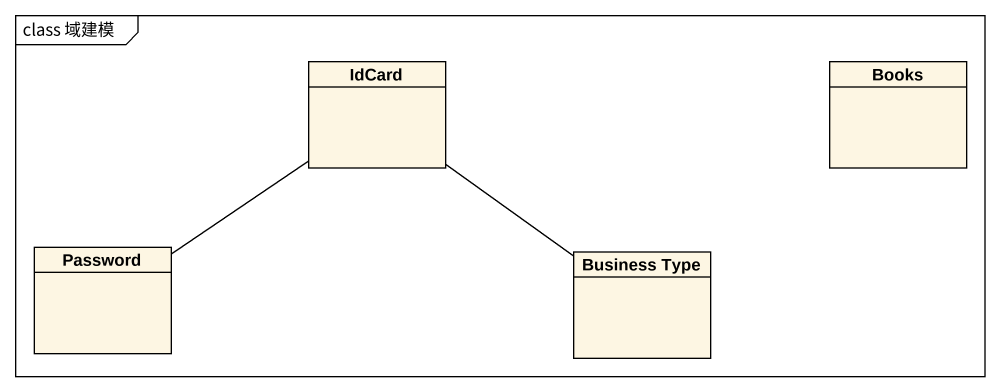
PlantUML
@startuml
mainframe class 域建模
hide circle
hide empty members
class IdCard
class Books
class Password
class "Business Type" as Business_Type
IdCard -- Password
IdCard -- Business_Type
@enduml
